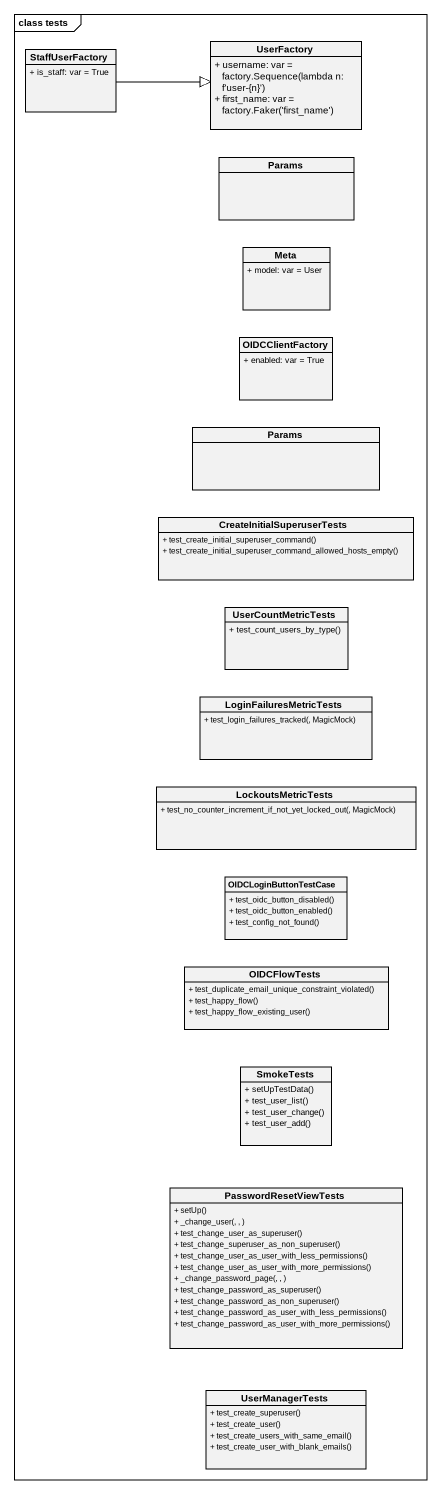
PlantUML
@startuml
mainframe class tests
hide circle
hide empty members
skinparam classAttributeIconSize 0
class StaffUserFactory {
  + is_staff: var = True
}
class UserFactory {
  {field} + username: var = factory.Sequence(lambda n: f'user-{n}')
  {field} + first_name: var = factory.Faker('first_name')
}
class Params
class Meta {
  + model: var = User
}
class OIDCClientFactory {
  + enabled: var = True
}
class "Params" as Params_2
class CreateInitialSuperuserTests {
  + test_create_initial_superuser_command()
  + test_create_initial_superuser_command_allowed_hosts_empty()
}
class UserCountMetricTests {
  + test_count_users_by_type()
}
class LoginFailuresMetricTests {
  + test_login_failures_tracked(, MagicMock)
}
class LockoutsMetricTests {
  + test_no_counter_increment_if_not_yet_locked_out(, MagicMock)
}
class OIDCLoginButtonTestCase {
  + test_oidc_button_disabled()
  + test_oidc_button_enabled()
  + test_config_not_found()
}
class OIDCFlowTests {
  + test_duplicate_email_unique_constraint_violated()
  + test_happy_flow()
  + test_happy_flow_existing_user()
}
class SmokeTests {
  + setUpTestData()
  + test_user_list()
  + test_user_change()
  + test_user_add()
}
class PasswordResetViewTests {
  + setUp()
  + _change_user(, , )
  + test_change_user_as_superuser()
  + test_change_superuser_as_non_superuser()
  + test_change_user_as_user_with_less_permissions()
  + test_change_user_as_user_with_more_permissions()
  + _change_password_page(, , )
  + test_change_password_as_superuser()
  + test_change_password_as_non_superuser()
  + test_change_password_as_user_with_less_permissions()
  + test_change_password_as_user_with_more_permissions()
}
class UserManagerTests {
  + test_create_superuser()
  + test_create_user()
  + test_create_users_with_same_email()
  + test_create_user_with_blank_emails()
}
StaffUserFactory -right-|> UserFactory
@enduml
